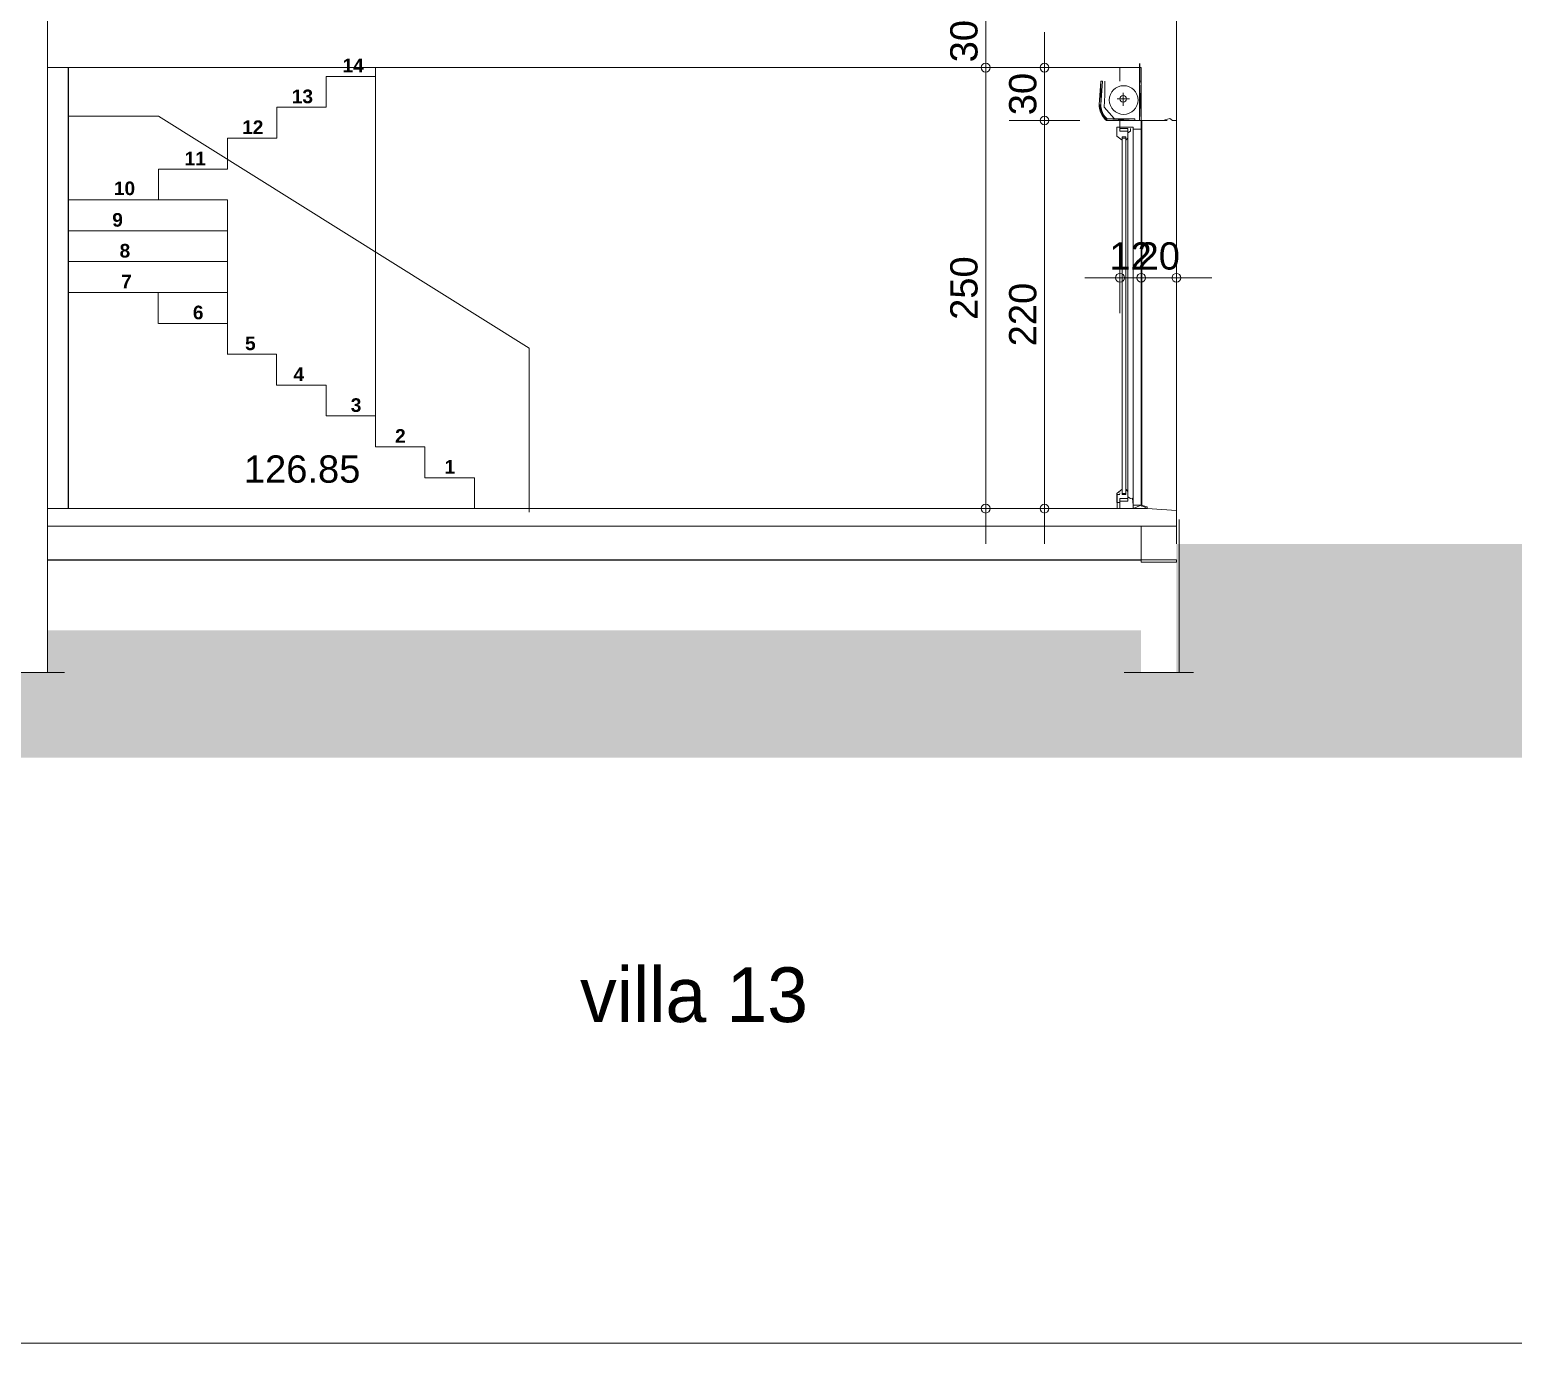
# Model space of a CAD drawing. Header units: metres. Extents: x -30.4 to 29.6, y -50.6 to 0.4.
# Drawn here: x -9.32 to -0.91, y -50.63 to -43.18 of the extents above; entities that cross this region are included whole.
import ezdxf
from ezdxf.enums import TextEntityAlignment as Align
from ezdxf.lldxf.tags import DXFTag

# ---------------------------------------------------------------- set-up
doc = ezdxf.new("R2010")
doc.units = ezdxf.units.M
doc.header["$MEASUREMENT"] = 0
for name, color, linetype in [('Calque commun', 7, 'Continuous'), ('Cotations', 7, 'Continuous'), ('Textes', 7, 'Continuous')]:
    doc.layers.add(name, color=color, linetype=linetype)
doc.styles.add('Arial10', font='arial.ttf', dxfattribs={"height": 0.154626})
doc.styles.add('Arial12', font='arialbd.ttf', dxfattribs={"height": 0.077267})
doc.styles.add('Arial14', font='arial.ttf', dxfattribs={"height": 0.154626})
doc.styles.add('Century Gothic12', font='GOTHIC.TTF', dxfattribs={"height": 0.310302})
tags = doc.linetypes.add('HIDDEN', pattern=[0.375, 0.25, -0.125]).pattern_tags.tags
tags[6:7] = [DXFTag(74, 4), DXFTag(75, 0), DXFTag(340, '0'), DXFTag(46, 1.0), DXFTag(50, 0.0), DXFTag(44, 0.0), DXFTag(45, 0.0)]
tags[4:5] = [DXFTag(74, 4), DXFTag(75, 0), DXFTag(340, '0'), DXFTag(46, 1.0), DXFTag(50, 0.0), DXFTag(44, 0.0), DXFTag(45, 0.0)]
tags = doc.linetypes.add('HIDDENX2', pattern=[0.75, 0.5, -0.25]).pattern_tags.tags
tags[6:7] = [DXFTag(74, 4), DXFTag(75, 0), DXFTag(340, '0'), DXFTag(46, 1.0), DXFTag(50, 0.0), DXFTag(44, 0.0), DXFTag(45, 0.0)]
tags[4:5] = [DXFTag(74, 4), DXFTag(75, 0), DXFTag(340, '0'), DXFTag(46, 1.0), DXFTag(50, 0.0), DXFTag(44, 0.0), DXFTag(45, 0.0)]

# ---------------------------------------------------------------- blocks, each defined once
blk = doc.blocks.new('new319')
at = {"layer": 'Cotations', "color": 14, "linetype": 'Continuous', "lineweight": 9}
blk.add_arc((0, 0), 0.5, 0, 359.9994, dxfattribs=at)
blk = doc.blocks.new('new320')
at = {"layer": 'Cotations', "color": 14, "linetype": 'Continuous', "lineweight": 9}
blk.add_arc((0, 0), 0.5, 0, 359.9994, dxfattribs=at)
blk = doc.blocks.new('DimLine42246')
at = {"layer": 'Cotations', "color": 14, "linetype": 'Continuous', "lineweight": 9}
for p, q in [((-3.8999, -43.0954), (-3.8999, -42.8954)), ((-3.6999, -43.0954), (-4.0999, -43.0954)), ((-3.8999, -43.3954), (-3.8999, -43.0954)), ((-3.6999, -43.3954), (-4.0999, -43.3954)), ((-3.8999, -43.3954), (-3.8999, -43.5954))]:
    blk.add_line(p, q, dxfattribs=at)
at = {"layer": 'Cotations', "color": 14, "linetype": 'Continuous', "lineweight": 9, "xscale": 0.05000000074505806, "yscale": 0.05000000074505806, "zscale": 0.05000000074505806}
for name, p, rotation in [('new320', (-3.8999, -43.0954), -90.00000000000001), ('new319', (-3.8999, -43.3954), 90)]:
    blk.add_blockref(name, p, dxfattribs=dict(at, rotation=rotation))
at = {"layer": 'Cotations', "color": 7, "linetype": 'Continuous', "lineweight": 9, "style": 'Arial10'}
blk.add_text('30', height=0.15463, rotation=90, dxfattribs=at).set_placement((-3.8999, -43.2454), align=Align.BOTTOM_CENTER)
blk = doc.blocks.new('new343')
at = {"layer": 'Cotations', "color": 14, "linetype": 'Continuous', "lineweight": 9}
blk.add_arc((0, 0), 0.5, 0, 359.9994, dxfattribs=at)
blk = doc.blocks.new('new344')
at = {"layer": 'Cotations', "color": 14, "linetype": 'Continuous', "lineweight": 9}
blk.add_arc((0, 0), 0.5, 0, 359.9994, dxfattribs=at)
blk = doc.blocks.new('DimLine42352')
at = {"layer": 'Cotations', "color": 14, "linetype": 'Continuous', "lineweight": 9}
for p, q in [((-3.8999, -43.3954), (-3.8999, -43.1954)), ((-3.6999, -43.3954), (-4.0999, -43.3954)), ((-3.8999, -45.8954), (-3.8999, -43.3954)), ((-3.6999, -45.8954), (-4.0999, -45.8954)), ((-3.8999, -45.8954), (-3.8999, -46.0954))]:
    blk.add_line(p, q, dxfattribs=at)
at = {"layer": 'Cotations', "color": 14, "linetype": 'Continuous', "lineweight": 9, "xscale": 0.05000000074505806, "yscale": 0.05000000074505806, "zscale": 0.05000000074505806}
for name, p, rotation in [('new344', (-3.8999, -43.3954), -90.00000000000001), ('new343', (-3.8999, -45.8954), 90)]:
    blk.add_blockref(name, p, dxfattribs=dict(at, rotation=rotation))
at = {"layer": 'Cotations', "color": 7, "linetype": 'Continuous', "lineweight": 9, "style": 'Arial10'}
blk.add_text('250', height=0.15463, rotation=90, dxfattribs=at).set_placement((-3.8999, -44.6454), align=Align.BOTTOM_CENTER)
blk = doc.blocks.new('new367')
at = {"layer": 'Cotations', "color": 14, "linetype": 'Continuous', "lineweight": 9}
blk.add_arc((0, 0), 0.5, 0, 359.9994, dxfattribs=at)
blk = doc.blocks.new('new368')
at = {"layer": 'Cotations', "color": 14, "linetype": 'Continuous', "lineweight": 9}
blk.add_arc((0, 0), 0.5, 0, 359.9994, dxfattribs=at)
blk = doc.blocks.new('DimLine43429')
at = {"layer": 'Cotations', "color": 14, "linetype": 'Continuous', "lineweight": 9}
for p, q in [((-3.5664, -43.6954), (-3.5664, -43.4954)), ((-3.3664, -43.6954), (-3.7664, -43.6954)), ((-3.5664, -45.8954), (-3.5664, -43.6954)), ((-3.3664, -45.8954), (-3.7664, -45.8954)), ((-3.5664, -45.8954), (-3.5664, -46.0954))]:
    blk.add_line(p, q, dxfattribs=at)
at = {"layer": 'Cotations', "color": 14, "linetype": 'Continuous', "lineweight": 9, "extrusion": (0, 0, -1), "xscale": -0.05000000074505806, "yscale": -0.05000000074505806, "zscale": -0.05000000074505806}
for name, p, rotation in [('new368', (3.5664, -43.6954), 89.99999999999999), ('new367', (3.5664, -45.8954), -90.00000000000001)]:
    blk.add_blockref(name, p, dxfattribs=dict(at, rotation=rotation))
at = {"layer": 'Cotations', "color": 7, "linetype": 'Continuous', "lineweight": 9, "style": 'Arial10'}
blk.add_text('220', height=0.15463, rotation=90, dxfattribs=at).set_placement((-3.5665, -44.7954), align=Align.BOTTOM_CENTER)
blk = doc.blocks.new('new369')
at = {"layer": 'Cotations', "color": 14, "linetype": 'Continuous', "lineweight": 9}
blk.add_arc((0, 0), 0.5, 0, 359.9994, dxfattribs=at)
blk = doc.blocks.new('new370')
at = {"layer": 'Cotations', "color": 14, "linetype": 'Continuous', "lineweight": 9}
blk.add_arc((0, 0), 0.5, 0, 359.9994, dxfattribs=at)
blk = doc.blocks.new('DimLine43435')
at = {"layer": 'Cotations', "color": 14, "linetype": 'Continuous', "lineweight": 9}
for p, q in [((-3.1388, -44.3868), (-3.1388, -44.7868)), ((-3.0188, -44.3868), (-3.0188, -44.7868)), ((-3.1388, -44.5868), (-3.3388, -44.5868)), ((-3.1388, -44.5868), (-3.0188, -44.5868)), ((-3.0188, -44.5868), (-2.8188, -44.5868))]:
    blk.add_line(p, q, dxfattribs=at)
at = {"layer": 'Cotations', "color": 14, "linetype": 'Continuous', "lineweight": 9, "xscale": -0.05000000074505806, "yscale": -0.05000000074505806, "zscale": -0.05000000074505806, "rotation": -180}
blk.add_blockref('new369', (-3.1388, -44.5868), dxfattribs=at)
at = {"layer": 'Cotations', "color": 14, "linetype": 'Continuous', "lineweight": 9, "xscale": -0.05000000074505806, "yscale": -0.05000000074505806, "zscale": -0.05000000074505806}
blk.add_blockref('new370', (-3.0188, -44.5868), dxfattribs=at)
at = {"layer": 'Cotations', "color": 7, "linetype": 'Continuous', "lineweight": 9, "style": 'Arial10'}
blk.add_text('12', height=0.15463, dxfattribs=at).set_placement((-3.0788, -44.5868), align=Align.BOTTOM_CENTER)
blk = doc.blocks.new('new371')
at = {"layer": 'Cotations', "color": 14, "linetype": 'Continuous', "lineweight": 9}
blk.add_arc((0, 0), 0.5, 0, 359.9994, dxfattribs=at)
blk = doc.blocks.new('new372')
at = {"layer": 'Cotations', "color": 14, "linetype": 'Continuous', "lineweight": 9}
blk.add_arc((0, 0), 0.5, 0, 359.9994, dxfattribs=at)
blk = doc.blocks.new('DimLine43441')
at = {"layer": 'Cotations', "color": 14, "linetype": 'Continuous', "lineweight": 9}
for p, q in [((-3.0188, -44.3868), (-3.0188, -44.7868)), ((-2.8188, -44.3868), (-2.8188, -44.7868)), ((-3.0188, -44.5868), (-3.2188, -44.5868)), ((-3.0188, -44.5868), (-2.8188, -44.5868)), ((-2.8188, -44.5868), (-2.6188, -44.5868))]:
    blk.add_line(p, q, dxfattribs=at)
at = {"layer": 'Cotations', "color": 14, "linetype": 'Continuous', "lineweight": 9, "xscale": -0.05000000074505806, "yscale": -0.05000000074505806, "zscale": -0.05000000074505806, "rotation": -180}
blk.add_blockref('new371', (-3.0188, -44.5868), dxfattribs=at)
at = {"layer": 'Cotations', "color": 14, "linetype": 'Continuous', "lineweight": 9, "xscale": -0.05000000074505806, "yscale": -0.05000000074505806, "zscale": -0.05000000074505806}
blk.add_blockref('new372', (-2.8188, -44.5868), dxfattribs=at)
at = {"layer": 'Cotations', "color": 7, "linetype": 'Continuous', "lineweight": 9, "style": 'Arial10'}
blk.add_text('20', height=0.15463, dxfattribs=at).set_placement((-2.9188, -44.5868), align=Align.BOTTOM_CENTER)
blk = doc.blocks.new('new373')
at = {"layer": 'Cotations', "color": 14, "linetype": 'Continuous', "lineweight": 9}
blk.add_arc((0, 0), 0.5, 0, 359.9994, dxfattribs=at)
blk = doc.blocks.new('new374')
at = {"layer": 'Cotations', "color": 14, "linetype": 'Continuous', "lineweight": 9}
blk.add_arc((0, 0), 0.5, 0, 359.9994, dxfattribs=at)
blk = doc.blocks.new('DimLine43451')
at = {"layer": 'Cotations', "color": 14, "linetype": 'Continuous', "lineweight": 9}
for p, q in [((-3.5664, -43.3954), (-3.5664, -43.1954)), ((-3.3664, -43.3954), (-3.7664, -43.3954)), ((-3.5664, -43.6954), (-3.5664, -43.3954)), ((-3.3664, -43.6954), (-3.7664, -43.6954)), ((-3.5664, -43.6954), (-3.5664, -43.8954))]:
    blk.add_line(p, q, dxfattribs=at)
at = {"layer": 'Cotations', "color": 14, "linetype": 'Continuous', "lineweight": 9, "extrusion": (0, 0, -1), "xscale": -0.05000000074505806, "yscale": -0.05000000074505806, "zscale": -0.05000000074505806}
for name, p, rotation in [('new374', (3.5664, -43.3954), 89.99999999999999), ('new373', (3.5664, -43.6954), -90.00000000000001)]:
    blk.add_blockref(name, p, dxfattribs=dict(at, rotation=rotation))
at = {"layer": 'Cotations', "color": 7, "linetype": 'Continuous', "lineweight": 9, "style": 'Arial10'}
blk.add_text('30', height=0.15463, rotation=90, dxfattribs=at).set_placement((-3.5665, -43.5454), align=Align.BOTTOM_CENTER)

msp = doc.modelspace()

# ---------------------------------------------------------------- hatches: boundary and pattern name
at = {"layer": 'Calque commun', "linetype": 'Continuous', "lineweight": 18}
msp.add_hatch(color=9, dxfattribs=at).paths.add_polyline_path([(-0.3196, -47.3077), (-0.3196, -46.0953), (-2.8188, -46.0953), (-2.8188, -46.5854), (-2.8189, -46.5854), (-2.8189, -46.8243), (-3.0189, -46.8243), (-3.0189, -46.5854), (-9.2189, -46.5854), (-9.2189, -46.8243), (-9.4189, -46.8243), (-9.4189, -46.5854), (-15.6189, -46.5854), (-15.6189, -46.6003), (-15.6189, -47.0643), (-15.7358, -47.0643), (-16.0388, -47.0643), (-16.0388, -46.8254), (-16.2986, -46.8254), (-28.6384, -46.8254), (-28.6384, -47.0643), (-28.8388, -47.0643), (-28.8388, -46.3354), (-29.5176, -46.3354), (-29.5176, -47.3077)])

# ---------------------------------------------------------------- linework, layer by layer
at = {"layer": 'Calque commun', "color": 7, "linetype": 'Continuous', "lineweight": 18}
for p, q in [((-9.2188, -39.7074), (-9.2188, -46.8243)), ((-2.8188, -43.6954), (-2.8188, -40.8954)), ((-9.2188, -43.3954), (-3.0188, -43.3954)), ((-9.0988, -45.8954), (-9.0988, -43.3954)), ((-3.1388, -43.3954), (-3.1388, -43.4717)), ((-3.0188, -43.3954), (-3.0188, -43.6954)), ((-3.0188, -43.3954), (-3.0188, -43.6954)), ((-3.0188, -43.6954), (-3.0188, -43.3954)), ((-3.0154, -43.6954), (-3.1388, -43.6954)), ((-3.1388, -43.7248), (-3.1388, -43.6954)), ((-3.1388, -43.6954), (-3.1388, -43.7334)), ((-3.1388, -43.7334), (-3.0638, -43.7334)), ((-3.0638, -43.7334), (-3.1388, -43.7334)), ((-3.0638, -43.7334), (-3.0638, -43.7453)), ((-3.0638, -43.7453), (-3.0638, -43.7334)), ((-2.8953, -43.6954), (-3.0188, -43.6954)), ((-3.0188, -43.6954), (-3.0188, -43.7453)), ((-2.8706, -43.6954), (-3.0188, -43.6954)), ((-2.8953, -43.6954), (-2.8553, -43.6838)), ((-2.8553, -43.6838), (-2.8403, -43.6954)), ((-2.8403, -43.6954), (-2.8188, -43.6954)), ((-3.0188, -43.7453), (-3.0638, -43.7453)), ((-9.2188, -45.8954), (-3.0188, -45.8954)), ((-3.1388, -45.8954), (-2.9844, -45.8954)), ((-2.9844, -45.8954), (-2.8188, -45.9064)), ((-2.8188, -46.0953), (-2.8188, -45.9064)), ((-9.2188, -45.9954), (-2.8188, -45.9954)), ((-3.0188, -46.1854), (-3.0188, -45.9954)), ((-3.0188, -46.1854), (-9.2188, -46.1854)), ((-3.0188, -46.1854), (-2.8188, -46.1854)), ((-3.0188, -46.1988), (-3.0188, -46.1854)), ((-2.8188, -46.1988), (-3.0188, -46.1988)), ((-2.8188, -46.1854), (-2.8188, -46.1988))]:
    msp.add_line(p, q, dxfattribs=at)
at = {"layer": 'Calque commun', "color": 7, "linetype": 'Continuous', "lineweight": 9}
for p, q in [((-9.0988, -43.3954), (-9.0988, -45.8954)), ((-3.2246, -43.551), (-3.2246, -43.4717)), ((-3.2275, -43.6205), (-3.2246, -43.551)), ((-3.1203, -43.6126), (-3.1203, -43.5378)), ((-3.1718, -43.6843), (-3.2275, -43.6205)), ((-3.1718, -43.6843), (-3.2275, -43.6205)), ((-3.1543, -43.5729), (-3.0843, -43.5729)), ((-3.1568, -43.7334), (-3.1388, -43.7334)), ((-3.1568, -43.7834), (-3.1568, -43.7334)), ((-3.1568, -43.7334), (-3.1388, -43.7334)), ((-3.1568, -43.7834), (-3.1568, -43.7334)), ((-3.0154, -43.6954), (-3.1388, -43.6954)), ((-3.1388, -43.6954), (-3.0188, -43.6954)), ((-3.1388, -43.6954), (-3.0188, -43.6954)), ((-3.0154, -43.6954), (-3.1388, -43.6954)), ((-3.1388, -43.7404), (-3.1388, -43.6954)), ((-3.1388, -43.7404), (-3.1388, -43.6954)), ((-3.1388, -43.7334), (-3.1388, -43.7554)), ((-3.1388, -43.7334), (-3.1388, -43.7554)), ((-3.0154, -43.6954), (-3.0154, -45.8844)), ((-2.8188, -43.6954), (-2.8188, -45.9273)), ((-3.1261, -43.8077), (-3.1568, -43.7834)), ((-3.1261, -43.8077), (-3.1568, -43.7834)), ((-3.0938, -43.7404), (-3.1388, -43.7404)), ((-3.0938, -43.7404), (-3.1388, -43.7404)), ((-3.1388, -43.7554), (-3.0938, -43.7554)), ((-3.1388, -43.7554), (-3.0938, -43.7554)), ((-3.1061, -43.788), (-3.1261, -43.788)), ((-3.1261, -43.788), (-3.1261, -43.8077)), ((-3.1061, -43.788), (-3.1261, -43.788)), ((-3.1261, -43.788), (-3.1261, -43.8077)), ((-3.1261, -43.788), (-3.1261, -45.8157)), ((-3.1061, -43.7961), (-3.1261, -43.7961)), ((-3.1061, -43.7961), (-3.1261, -43.7961)), ((-3.1061, -43.7961), (-3.1061, -43.788)), ((-3.1061, -43.7961), (-3.1061, -43.788)), ((-3.1061, -43.788), (-3.1061, -45.8157)), ((-3.0938, -43.7961), (-3.1061, -43.8077)), ((-3.1061, -43.8077), (-3.1061, -43.7961)), ((-3.0938, -43.7961), (-3.1061, -43.8077)), ((-3.1061, -43.8077), (-3.1061, -43.7961)), ((-3.0938, -43.7554), (-3.0938, -43.7404)), ((-3.0938, -43.7554), (-3.0938, -43.7404)), ((-3.0788, -43.7554), (-3.0938, -43.7654)), ((-3.0938, -43.7654), (-3.0938, -43.7554)), ((-3.0938, -43.7554), (-3.0938, -43.7961)), ((-3.0788, -43.7554), (-3.0938, -43.7654)), ((-3.0938, -43.7654), (-3.0938, -43.7554)), ((-3.0938, -43.7554), (-3.0938, -43.7961)), ((-3.0938, -43.7961), (-3.0938, -45.7977)), ((-3.0788, -43.7404), (-3.0788, -43.7554)), ((-3.0788, -43.7404), (-3.0788, -43.7554)), ((-3.0638, -43.7453), (-3.0638, -45.8754)), ((-3.0188, -43.7453), (-3.0188, -45.8754)), ((-3.1261, -45.7861), (-3.1568, -45.8104)), ((-3.1568, -45.8104), (-3.1568, -45.8604)), ((-3.1388, -45.8154), (-3.1538, -45.8154)), ((-3.1538, -45.8154), (-3.1538, -45.8954)), ((-3.1388, -45.8066), (-3.1388, -45.8107)), ((-3.1388, -45.8934), (-3.1388, -45.8384)), ((-3.1388, -45.8384), (-3.0938, -45.8384)), ((-3.1061, -45.8098), (-3.1261, -45.8098)), ((-3.1061, -45.8157), (-3.1261, -45.8157)), ((-3.0938, -45.7977), (-3.1061, -45.7861)), ((-3.0938, -45.8384), (-3.0938, -45.7977)), ((-3.0938, -45.8534), (-3.0938, -45.8256)), ((-3.0788, -45.8384), (-3.0938, -45.8284)), ((-3.0938, -45.8384), (-3.0938, -45.8534)), ((-3.0682, -45.8362), (-3.0788, -45.8384)), ((-3.0638, -45.8754), (-3.0682, -45.8362)), ((-3.1568, -45.8604), (-3.1388, -45.8604)), ((-3.1388, -45.8534), (-3.0938, -45.8534)), ((-3.0938, -45.8534), (-3.1388, -45.8534))]:
    msp.add_line(p, q, dxfattribs=at)
at = {"layer": 'Calque commun', "color": 3, "linetype": 'ByBlock', "lineweight": -2}
for p, q in [((-9.0988, -45.8954), (-9.0988, -43.3954)), ((-3.0263, -43.4828), (-3.0263, -43.3714)), ((-9.2188, -46.1854), (-3.0188, -46.1854))]:
    msp.add_line(p, q, dxfattribs=at)
at = {"layer": 'Calque commun', "color": 20, "linetype": 'Continuous', "lineweight": 9}
for p, q in [((-7.3591, -45.5454), (-7.3588, -43.3954)), ((-8.1988, -44.8453), (-8.1968, -44.8453))]:
    msp.add_line(p, q, dxfattribs=at)
at = {"layer": 'Calque commun', "color": 7, "linetype": 'HIDDEN', "lineweight": 18}
msp.add_line((-2.8038, -45.9574), (-2.8038, -46.8243), dxfattribs=at)
at = {"layer": 'Calque commun', "color": 7, "linetype": 'HIDDENX2', "lineweight": 18}
for p, q in [((-9.1228, -46.8243), (-9.5149, -46.8243)), ((-2.7228, -46.8243), (-3.1149, -46.8243))]:
    msp.add_line(p, q, dxfattribs=at)
at = {"layer": 'Calque commun', "color": 20, "linetype": 'Continuous', "lineweight": 9}
for points in [[(-7.6388, -43.6204, 0), (-7.6388, -43.4454, 0), (-7.3588, -43.4454, 0)], [(-7.9188, -43.7954, 0), (-7.9188, -43.6204, 0), (-7.6388, -43.6204, 0)], [(-8.1988, -43.9704, 0), (-8.1988, -43.7954, 0), (-7.9188, -43.7954, 0)], [(-8.5902, -44.1454, 0), (-8.5902, -43.9704, 0), (-8.1988, -43.9704, 0)], [(-8.5922, -44.8453, 0), (-8.5922, -44.6703, 0), (-9.0988, -44.6703, 0)], [(-8.1988, -45.0203, 0), (-8.1988, -44.8453, 0), (-8.5902, -44.8453, 0)], [(-7.9199, -45.1953, 0), (-7.9199, -45.0203, 0), (-8.2002, -45.0203, 0)], [(-7.6396, -45.3703, 0), (-7.6396, -45.1953, 0), (-7.9199, -45.1953, 0)], [(-7.3594, -45.5454, 0), (-7.3594, -45.3704, 0), (-7.6396, -45.3704, 0)], [(-7.0791, -45.7204, 0), (-7.0791, -45.5454, 0), (-7.3594, -45.5454, 0)], [(-6.7988, -45.8954, 0), (-6.7988, -45.7204, 0), (-7.0791, -45.7204, 0)]]:
    msp.add_polyline3d(points, dxfattribs=at)
at = {"layer": 'Calque commun', "color": 7, "linetype": 'Continuous', "lineweight": 9, "extrusion": (-1.22461e-16, 0, -1)}
for centre, radius in [((3.1178, -43.5791), 0.0813), ((3.1203, -43.5729), 0.0189)]:
    msp.add_arc(centre, radius, 0, 359.99941, dxfattribs=at)
at = {"layer": 'Cotations', "color": 20, "linetype": 'Continuous', "lineweight": 9}
for p, q in [((-9.0988, -43.6703), (-8.5903, -43.6703)), ((-8.1988, -44.6704), (-8.1988, -44.8453)), ((-6.4873, -45.8954), (-6.4873, -44.9867))]:
    msp.add_line(p, q, dxfattribs=at)
msp.add_polyline3d([(-8.5903, -43.6703, 0), (-6.4873, -44.9867, 0), (-6.4873, -45.9154, 0)], dxfattribs=at)

# ---------------------------------------------------------------- block references
at = {"layer": 'Cotations', "color": 14, "linetype": 'Continuous', "lineweight": 9}
for name in ['DimLine42246', 'DimLine42352', 'DimLine43451', 'DimLine43429', 'DimLine43435', 'DimLine43441']:
    msp.add_blockref(name, (0, 0), dxfattribs=at)

# ---------------------------------------------------------------- texts
at = {"layer": 'Calque commun', "color": 5, "linetype": 'ByBlock', "lineweight": -2, "style": 'Arial12'}
for s, p in [('8', (-8.81, -44.4954)), ('7', (-8.8015, -44.6703)), ('6', (-8.3945, -44.8453)), ('5', (-8.0986, -45.0203)), ('4', (-7.8239, -45.1953)), ('3', (-7.4995, -45.3704)), ('2', (-7.2482, -45.5454)), ('1', (-6.9677, -45.7204))]:
    msp.add_text(s, height=0.0773, dxfattribs=at).set_placement(p, align=Align.BOTTOM_LEFT)
at = {"layer": 'Cotations', "color": 5, "linetype": 'ByBlock', "lineweight": -2, "style": 'Arial12'}
for s, height, p in [('14', 0.07727, (-7.5461, -43.4454)), ('13', 0.07727, (-7.8336, -43.6204)), ('12', 0.07727, (-8.1149, -43.7954)), ('11', 0.07727, (-8.4413, -43.9726)), ('10', 0.07727, (-8.8422, -44.1417)), ('9', 0.0773, (-8.8514, -44.3204))]:
    msp.add_text(s, height=height, dxfattribs=at).set_placement(p, align=Align.BOTTOM_LEFT)
at = {"layer": 'Textes', "color": 5, "linetype": 'ByBlock', "lineweight": -2}
for s, height, style, p in [('126.85', 0.15463, 'Arial14', (-8.1055, -45.7949)), ('villa 13', 0.3103, 'Century Gothic12', (-6.1993, -48.8995))]:
    msp.add_text(s, height=height, dxfattribs=dict(at, style=style)).set_placement(p, align=Align.BOTTOM_LEFT)

# ---------------------------------------------------------------- meshes
at = {"layer": 'Calque commun', "color": 7, "linetype": 'Continuous', "lineweight": 9}
mesh = msp.add_polyface(dxfattribs=at)
corners = [(29.6021, -8.6275), (-30.3979, -8.6275), (-30.3979, -50.6275), (29.6021, -50.6275)]
mesh.append_faces([[corners[k] for k in face] for face in [(0, 1, 2, 3)]], dxfattribs={"color": 7})
mesh = msp.add_polyface(dxfattribs=at)
corners = [(-3.212, -43.6854), (-3.2225, -43.6891), (-3.2183, -43.6791), (-3.2568, -43.6066), (-3.2477, -43.4717), (-3.2469, -43.6066), (-3.2465, -43.6155), (-3.2454, -43.6243), (-3.2554, -43.6249), (-3.2339, -43.6576), (-3.2293, -43.6652), (-3.2395, -43.6676), (-3.2287, -43.6824), (-3.2241, -43.6724), (-3.0539, -43.6953), (-3.2157, -43.6953), (-3.0288, -43.6954), (-3.0288, -43.4717), (-3.0188, -43.6954), (-3.2344, -43.6752), (-3.244, -43.6596), (-3.2479, -43.6513), (-3.2378, -43.6497), (-3.2386, -43.4717), (-3.241, -43.6414), (-3.2536, -43.6339), (-3.2436, -43.6329), (-3.2511, -43.6427), (-3.0539, -43.6854), (-3.0188, -43.4717), (-3.2564, -43.6158)]
mesh.append_faces([[corners[k] for k in face] for face in [(0, 1, 2), (2, 12, 13), (20, 9, 11), (25, 26, 27), (18, 17, 29), (30, 6, 8), (19, 13, 12)]], dxfattribs={"vtx0": -1, "vtx1": -1, "color": 7})
mesh.append_faces([[corners[k] for k in face] for face in [(0, 14, 15), (10, 19, 11), (20, 22, 9), (21, 24, 22), (30, 5, 6), (2, 1, 12), (7, 25, 8), (0, 15, 1)]], dxfattribs={"vtx0": -1, "vtx2": -1, "color": 7})
mesh.append_faces([[corners[k] for k in face] for face in [(16, 17, 18)]], dxfattribs={"vtx1": -1, "color": 7})
mesh.append_faces([[corners[k] for k in face] for face in [(3, 4, 5), (6, 7, 8), (9, 10, 11), (20, 21, 22), (23, 5, 4), (21, 27, 24), (7, 26, 25), (26, 24, 27), (30, 3, 5), (10, 13, 19)]], dxfattribs={"vtx1": -1, "vtx2": -1, "color": 7})
mesh.append_faces([[corners[k] for k in face] for face in [(0, 28, 14)]], dxfattribs={"vtx2": -1, "color": 7})
mesh = msp.add_polyface(dxfattribs=at)
corners = [(-3.244, -43.6596), (-3.2378, -43.6497), (-3.2339, -43.6576), (-3.0288, -43.4717), (-3.0188, -43.4717), (-3.0188, -43.6954), (-3.2386, -43.4717), (-3.2469, -43.6066), (-3.2477, -43.4717), (-3.2479, -43.6513), (-3.2395, -43.6676), (-3.2564, -43.6158), (-3.2465, -43.6155), (-3.2554, -43.6249), (-3.2536, -43.6339), (-3.2454, -43.6243), (-3.2225, -43.6891), (-3.2287, -43.6824), (-3.2183, -43.6791), (-3.2436, -43.6329), (-3.2511, -43.6427), (-3.212, -43.6854), (-3.0539, -43.6854), (-3.0539, -43.6953), (-3.241, -43.6414), (-3.2293, -43.6652), (-3.2241, -43.6724), (-3.2344, -43.6752), (-3.2157, -43.6953), (-3.2568, -43.6066), (-3.0288, -43.6954)]
mesh.append_faces([[corners[k] for k in face] for face in [(0, 2, 10), (11, 12, 13), (14, 19, 20), (16, 21, 28)]], dxfattribs={"vtx0": -1, "vtx1": -1, "color": 7})
mesh.append_faces([[corners[k] for k in face] for face in [(0, 1, 2), (3, 4, 5), (14, 15, 19), (25, 27, 10), (7, 11, 29), (7, 29, 8), (17, 26, 18), (16, 18, 21), (21, 23, 28)]], dxfattribs={"vtx0": -1, "vtx2": -1, "color": 7})
mesh.append_faces([[corners[k] for k in face] for face in [(30, 3, 5)]], dxfattribs={"vtx1": -1, "color": 7})
mesh.append_faces([[corners[k] for k in face] for face in [(6, 7, 8), (0, 9, 1), (14, 13, 15), (16, 17, 18), (24, 1, 9), (25, 26, 27), (2, 25, 10), (17, 27, 26), (7, 12, 11), (19, 24, 20), (9, 20, 24), (12, 15, 13)]], dxfattribs={"vtx1": -1, "vtx2": -1, "color": 7})
mesh.append_faces([[corners[k] for k in face] for face in [(21, 22, 23)]], dxfattribs={"vtx2": -1, "color": 7})
at = {"layer": 'Calque commun', "color": 20, "linetype": 'Continuous', "lineweight": 9}
mesh = msp.add_polyface(dxfattribs=at)
corners = [(-9.0988, -44.3204), (-8.1988, -44.3204), (-8.1988, -44.1454), (-9.0988, -44.1454)]
mesh.append_faces([[corners[k] for k in face] for face in [(0, 1, 2, 3)]], dxfattribs={"color": 20})
mesh = msp.add_polyface(dxfattribs=at)
corners = [(-8.1988, -44.4954), (-9.0987, -44.4954), (-9.0987, -44.3204), (-8.1988, -44.3204)]
mesh.append_faces([[corners[k] for k in face] for face in [(0, 1, 2, 3)]], dxfattribs={"color": 20})
mesh = msp.add_polyface(dxfattribs=at)
corners = [(-9.0987, -44.6704), (-8.1988, -44.6704), (-8.1988, -44.4954), (-9.0987, -44.4954)]
mesh.append_faces([[corners[k] for k in face] for face in [(0, 1, 2, 3)]], dxfattribs={"color": 20})
at = {"layer": 'Calque commun', "color": 7, "linetype": 'Continuous', "lineweight": 18}
mesh = msp.add_polyface(dxfattribs=at)
corners = [(-3.0638, -45.8954), (-3.0188, -45.8754), (-3.0638, -45.8754), (-2.9842, -45.8954), (-2.9842, -45.8854)]
mesh.append_faces([[corners[k] for k in face] for face in [(0, 1, 2)]], dxfattribs={"vtx0": -1, "color": 7})
mesh.append_faces([[corners[k] for k in face] for face in [(3, 1, 0)]], dxfattribs={"vtx0": -1, "vtx1": -1, "color": 7})
mesh.append_faces([[corners[k] for k in face] for face in [(3, 4, 1)]], dxfattribs={"vtx2": -1, "color": 7})

doc.saveas('drawing.dxf')
